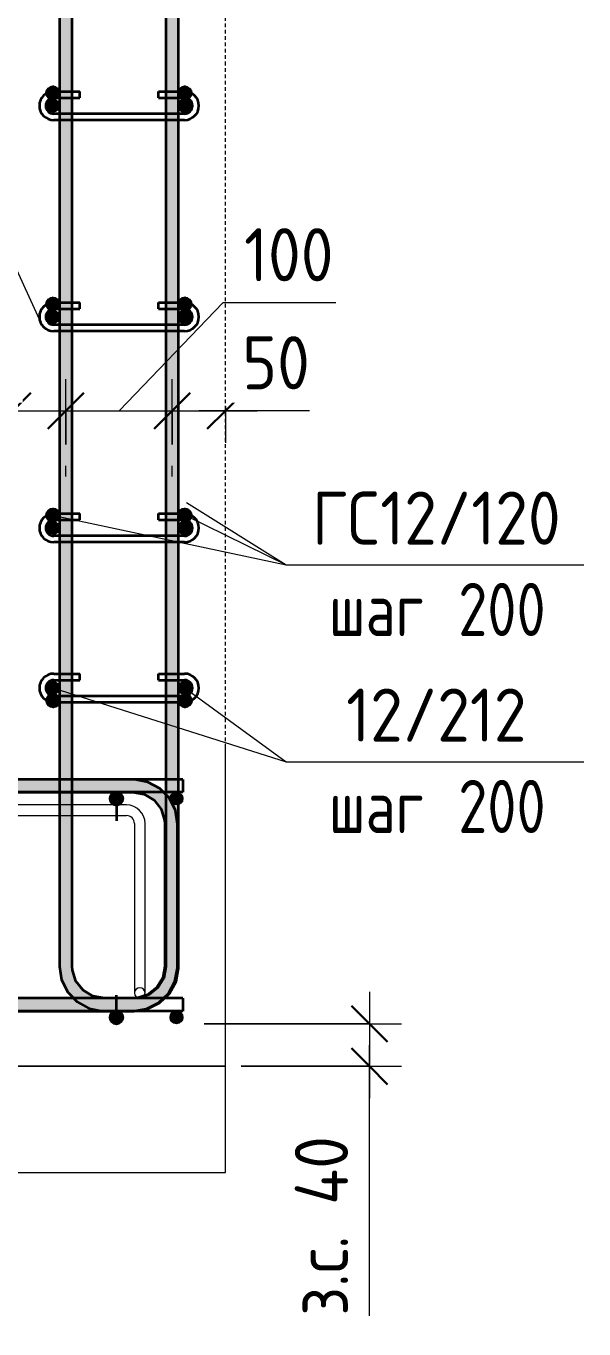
# Model space of a CAD drawing. Header units: millimetres. Extents: x -24758 to -3756, y -1583 to 75054.
# Drawn here: x -12482 to -11957, y -1427 to -201 of the extents above; entities that cross this region are included whole.
import ezdxf

# ---------------------------------------------------------------- set-up
doc = ezdxf.new("R2010")
doc.units = ezdxf.units.MM
doc.linetypes.add('01 Штриховая _4 мм_', pattern=[6, 3.5, -2.5])
for name, color, linetype, lineweight in [('AA_Dim', 7, 'Continuous', 9), ('AA_Dim-20', 7, 'Continuous', 9), ('AA_Linii', 7, 'Continuous', 9), ('AA_Oformlenie', 7, 'Continuous', 9), ('AA_Vinoska', 7, 'Continuous', 9), ('AF_Perekritie_Опалубка', 7, 'Continuous', 20), ('AF_Stena_Опалубка', 7, 'Continuous', 20), ('KR_Armatura', 7, 'Continuous', 20), ('KR_Armatura_Tonkie', 7, 'Continuous', 20), ('KR_Fundament', 7, 'Continuous', 20)]:
    doc.layers.add(name, color=color, linetype=linetype, lineweight=lineweight)
doc.styles.add('ISOCPEUR_1', font='isocpeur.ttf', dxfattribs={"width": 0.9, "height": 50})
doc.styles.add('ISOCPEUR_2', font='isocpeur.ttf', dxfattribs={"width": 0.8, "height": 50})
doc.dimstyles.new('01_Точн_3_знака__непрозр_', dxfattribs={"dimscale": 304.8, "dimtxt": 49.799059, "dimasz": 0.111549, "dimexe": 0.098425, "dimexo": 0.065617, "dimgap": 0.016404, "dimtad": 1, "dimdec": 3, "dimrnd": 0.001, "dimdsep": 46, "dimtxsty": 'ISOCPEUR_1', "dimblk1": 'OBLIQUE', "dimblk2": 'OBLIQUE', "dimsah": 1, "dimcen": 0.09, "dimdle": 0.098425, "dimazin": 0, "dimtfac": 1, "dimtdec": 4, "dimtix": 1, "dimtmove": 1, "dimatfit": 3, "dimfxl": 1, "dimtvp": 1, "dimtfill": 1, "dimtolj": 1, "dimtzin": 0, "dimlwd": 18, "dimlwe": 18, "dimarcsym": 2})
doc.dimstyles.new('01_Точн_3_знака__непрозр__З_С_', dxfattribs={"dimscale": 304.8, "dimtxt": 49.799059, "dimasz": 0.111549, "dimexe": 0.098425, "dimexo": 0.065617, "dimgap": 0.016404, "dimtad": 1, "dimdec": 3, "dimrnd": 0.001, "dimdsep": 46, "dimtxsty": 'ISOCPEUR_1', "dimblk1": 'OBLIQUE', "dimblk2": 'OBLIQUE', "dimsah": 1, "dimcen": 0.09, "dimdle": 0.098425, "dimazin": 0, "dimtfac": 1, "dimtdec": 4, "dimtix": 1, "dimtmove": 1, "dimatfit": 3, "dimfxl": 1, "dimtvp": 1, "dimtfill": 1, "dimtolj": 1, "dimtzin": 0, "dimlwd": 18, "dimlwe": 18, "dimarcsym": 2})

# ---------------------------------------------------------------- blocks, each defined once
blk = doc.blocks.new('350_Стержень П торец СК-СГ _НесАрм_РабПлоск_ - 350_Стержень П торец СК-СГ _НесАрм_РабПлоск_-3713996-Сечение 2')
at = {"layer": 'KR_Armatura_Tonkie', "lineweight": 35}
for points in [[(-23677.6, -934), (-23676, -933.8), (-23674.6, -933.2), (-23673.3, -932.2), (-23672.4, -931), (-23671.8, -929.6), (-23671.6, -928), (-23671.8, -926.4), (-23672.4, -925), (-23673.3, -923.8), (-23674.6, -922.8), (-23676, -922.2), (-23677.6, -922), (-23679.1, -922.2), (-23680.6, -922.8), (-23681.8, -923.8), (-23682.8, -925), (-23683.4, -926.9), (-23683.6, -928), (-23683.4, -929.6), (-23682.8, -931), (-23681.8, -932.2), (-23680.6, -933.2), (-23679.1, -933.8)], [(-23677.6, -934), (-23676, -933.8), (-23674.6, -933.2), (-23673.3, -932.2), (-23672.4, -931), (-23671.8, -929.6), (-23671.6, -928), (-23671.8, -926.4), (-23672.4, -925), (-23673.3, -923.8), (-23674.6, -922.8), (-23676, -922.2), (-23677.6, -922), (-23679.1, -922.2), (-23680.6, -922.8), (-23681.8, -923.8), (-23682.8, -925), (-23683.4, -926.9), (-23683.6, -928), (-23683.4, -929.6), (-23682.8, -931), (-23681.8, -932.2), (-23680.6, -933.2), (-23679.1, -933.8)], [(-23677.6, -1140), (-23676, -1139.8), (-23674.6, -1139.2), (-23673.3, -1138.2), (-23672.4, -1137), (-23671.8, -1135.6), (-23671.6, -1134), (-23671.8, -1132.4), (-23672.4, -1131), (-23673.3, -1129.8), (-23674.6, -1128.8), (-23676, -1128.2), (-23677.6, -1128), (-23679.1, -1128.2), (-23680.6, -1128.8), (-23681.8, -1129.8), (-23682.8, -1131), (-23683.4, -1132.4), (-23683.6, -1134), (-23683.4, -1135.6), (-23682.8, -1137), (-23681.8, -1138.2), (-23680.6, -1139.2), (-23679.1, -1139.8), (-23677.6, -1140)], [(-23677.6, -1140), (-23676, -1139.8), (-23674.6, -1139.2), (-23673.3, -1138.2), (-23672.4, -1137), (-23671.8, -1135.6), (-23671.6, -1134), (-23671.8, -1132.4), (-23672.4, -1131), (-23673.3, -1129.8), (-23674.6, -1128.8), (-23676, -1128.2), (-23677.6, -1128), (-23679.1, -1128.2), (-23680.6, -1128.8), (-23681.8, -1129.8), (-23682.8, -1131), (-23683.4, -1132.4), (-23683.6, -1134), (-23683.4, -1135.6), (-23682.8, -1137), (-23681.8, -1138.2), (-23680.6, -1139.2), (-23679.1, -1139.8), (-23677.6, -1140)]]:
    blk.add_hatch(color=256, dxfattribs=at).paths.add_polyline_path(points)
at = {"layer": 'AA_Oformlenie'}
for centre, start, end in [((-23677.6, -928), 0, 180), ((-23677.6, -928), 180, 0), ((-23677.6, -1134), 0, 180), ((-23677.6, -1134), 180, 0)]:
    blk.add_arc(centre, 6, start, end, dxfattribs=at)
at = {"layer": 'KR_Armatura_Tonkie', "lineweight": 35}
for p, q in [((-23677.6, -934), (-23677.6, -949)), ((-23677.6, -1128), (-23677.6, -1113))]:
    blk.add_line(p, q, dxfattribs=at)
for centre in [(-23677.6, -928), (-23677.6, -1134)]:
    blk.add_circle(centre, 6, dxfattribs=at)
for centre, start, end in [((-23677.6, -928), 90, 270), ((-23677.6, -928), 270, 90), ((-23677.6, -1134), 90, 270), ((-23677.6, -1134), 270, 90)]:
    blk.add_arc(centre, 6, start, end, dxfattribs=at)
blk = doc.blocks.new('351_Ряд стержней П переменный шаг _НесАрм_РабПлоск_ - Тип 1-3896515-Сечение 2')
at = {"layer": 'KR_Armatura_Tonkie', "lineweight": 35}
h = blk.add_hatch(color=256, dxfattribs=at)
h.paths.add_polyline_path([(-21925.1, -1086), (-21919.1, -1086), (-21919.3, -922), (-21931.1, -922), (-21930.9, -1086), (-21926.6, -1086)])
h.paths.add_polyline_path([(-21931.1, -910), (-21919.1, -910), (-21919.3, 908), (-21931.1, 908), (-21931.1, -901.9)])
for points in [[(-21819.9, -1086), (-21819.1, -1086), (-21819.3, 908), (-21831.1, 908), (-21830.9, -924.3), (-21825.7, -931), (-21821.5, -941.1), (-21820.1, -952), (-21820.1, -1086)], [(-21889.1, -1116), (-21897.4, -1114.8), (-21904.1, -1112), (-21910.3, -1107.2), (-21915, -1101), (-21918, -1093.8), (-21919.3, -1086), (-21931.1, -1086), (-21929.6, -1096.9), (-21925.4, -1107), (-21918.4, -1116), (-21890.4, -1116)], [(-21861.1, -1128), (-21849.7, -1126.4), (-21839.8, -1122.2), (-21831, -1115.3), (-21824.5, -1106.5), (-21820.5, -1096.9), (-21819.3, -1086), (-21820.1, -1086), (-21821.8, -1097.5), (-21825.7, -1107), (-21832.4, -1115.7), (-21841.3, -1122.5), (-21852, -1126.7), (-21861.1, -1127.9)], [(-21861.1, -1128), (-21861.1, -1127.9), (-21862.1, -1128)]]:
    blk.add_hatch(color=256, dxfattribs=at).paths.add_polyline_path(points)
for p, q in [((-21931.1, 908), (-21931.1, -1086)), ((-21931.1, 908), (-21931.1, -1086)), ((-21931.1, 908), (-21931.1, -1086)), ((-21931.1, 908), (-21931.1, -1086)), ((-21931.1, 908), (-21931.1, -1086)), ((-21931.1, 908), (-21931.1, -1086)), ((-21919.1, -1086), (-21919.1, 908)), ((-21919.1, -1086), (-21919.1, 908)), ((-21919.1, -1086), (-21919.1, 908)), ((-21919.1, -1086), (-21919.1, 908)), ((-21919.1, -1086), (-21919.1, 908)), ((-21919.1, -1086), (-21919.1, 908)), ((-21831.1, 908), (-21831.1, -1086)), ((-21831.1, 908), (-21831.1, -1086)), ((-21831.1, 908), (-21831.1, -1086)), ((-21831.1, 908), (-21831.1, -1086)), ((-21831.1, 908), (-21831.1, -1086)), ((-21831.1, 908), (-21831.1, -1086)), ((-21819.1, -1086), (-21819.1, 908)), ((-21819.1, -1086), (-21819.1, 908)), ((-21819.1, -1086), (-21819.1, 908)), ((-21819.1, -1086), (-21819.1, 908)), ((-21819.1, -1086), (-21819.1, 908)), ((-21819.1, -1086), (-21819.1, 908)), ((-21861.1, -1116), (-21889.1, -1116)), ((-21861.1, -1116), (-21889.1, -1116)), ((-21861.1, -1116), (-21889.1, -1116)), ((-21861.1, -1116), (-21889.1, -1116)), ((-21861.1, -1116), (-21889.1, -1116)), ((-21861.1, -1116), (-21889.1, -1116)), ((-21889.1, -1128), (-21861.1, -1128)), ((-21889.1, -1128), (-21861.1, -1128)), ((-21889.1, -1128), (-21861.1, -1128)), ((-21889.1, -1128), (-21861.1, -1128)), ((-21889.1, -1128), (-21861.1, -1128)), ((-21889.1, -1128), (-21861.1, -1128))]:
    blk.add_line(p, q, dxfattribs=at)
at = {"layer": 'KR_Armatura_Tonkie', "lineweight": 35, "flags": 128}
for points in [[(-21931.1, -1086), (-21929.1, -1098.7), (-21923.4, -1110.2), (-21914.5, -1119.4), (-21903.2, -1125.5), (-21890.6, -1128), (-21889.1, -1128)], [(-21931.1, -1086), (-21929.1, -1098.7), (-21923.4, -1110.2), (-21914.5, -1119.4), (-21903.2, -1125.5), (-21890.6, -1128), (-21889.1, -1128)], [(-21931.1, -1086), (-21929.1, -1098.7), (-21923.4, -1110.2), (-21914.5, -1119.4), (-21903.2, -1125.5), (-21890.6, -1128), (-21889.1, -1128)], [(-21931.1, -1086), (-21929.1, -1098.7), (-21923.4, -1110.2), (-21914.5, -1119.4), (-21903.2, -1125.5), (-21890.6, -1128), (-21889.1, -1128)], [(-21931.1, -1086), (-21929.1, -1098.7), (-21923.4, -1110.2), (-21914.5, -1119.4), (-21903.2, -1125.5), (-21890.6, -1128), (-21889.1, -1128)], [(-21931.1, -1086), (-21929.1, -1098.7), (-21923.4, -1110.2), (-21914.5, -1119.4), (-21903.2, -1125.5), (-21890.6, -1128), (-21889.1, -1128)], [(-21889.1, -1116), (-21899.7, -1114), (-21909, -1108.4), (-21915.7, -1099.9), (-21918.9, -1089.5), (-21919.1, -1086)], [(-21889.1, -1116), (-21899.7, -1114), (-21909, -1108.4), (-21915.7, -1099.9), (-21918.9, -1089.5), (-21919.1, -1086)], [(-21889.1, -1116), (-21899.7, -1114), (-21909, -1108.4), (-21915.7, -1099.9), (-21918.9, -1089.5), (-21919.1, -1086)], [(-21889.1, -1116), (-21899.7, -1114), (-21909, -1108.4), (-21915.7, -1099.9), (-21918.9, -1089.5), (-21919.1, -1086)], [(-21889.1, -1116), (-21899.7, -1114), (-21909, -1108.4), (-21915.7, -1099.9), (-21918.9, -1089.5), (-21919.1, -1086)], [(-21889.1, -1116), (-21899.7, -1114), (-21909, -1108.4), (-21915.7, -1099.9), (-21918.9, -1089.5), (-21919.1, -1086)], [(-21861.1, -1128), (-21848.4, -1126), (-21836.9, -1120.3), (-21827.6, -1111.4), (-21821.5, -1100.1), (-21819.1, -1087.5), (-21819.1, -1086)], [(-21831.1, -1086), (-21833, -1096.7), (-21838.6, -1105.9), (-21847.2, -1112.6), (-21857.5, -1115.8), (-21861.1, -1116)], [(-21861.1, -1128), (-21848.4, -1126), (-21836.9, -1120.3), (-21827.6, -1111.4), (-21821.5, -1100.1), (-21819.1, -1087.5), (-21819.1, -1086)], [(-21831.1, -1086), (-21833, -1096.7), (-21838.6, -1105.9), (-21847.2, -1112.6), (-21857.5, -1115.8), (-21861.1, -1116)], [(-21861.1, -1128), (-21848.4, -1126), (-21836.9, -1120.3), (-21827.6, -1111.4), (-21821.5, -1100.1), (-21819.1, -1087.5), (-21819.1, -1086)], [(-21831.1, -1086), (-21833, -1096.7), (-21838.6, -1105.9), (-21847.2, -1112.6), (-21857.5, -1115.8), (-21861.1, -1116)], [(-21861.1, -1128), (-21848.4, -1126), (-21836.9, -1120.3), (-21827.6, -1111.4), (-21821.5, -1100.1), (-21819.1, -1087.5), (-21819.1, -1086)], [(-21831.1, -1086), (-21833, -1096.7), (-21838.6, -1105.9), (-21847.2, -1112.6), (-21857.5, -1115.8), (-21861.1, -1116)], [(-21861.1, -1128), (-21848.4, -1126), (-21836.9, -1120.3), (-21827.6, -1111.4), (-21821.5, -1100.1), (-21819.1, -1087.5), (-21819.1, -1086)], [(-21831.1, -1086), (-21833, -1096.7), (-21838.6, -1105.9), (-21847.2, -1112.6), (-21857.5, -1115.8), (-21861.1, -1116)], [(-21861.1, -1128), (-21848.4, -1126), (-21836.9, -1120.3), (-21827.6, -1111.4), (-21821.5, -1100.1), (-21819.1, -1087.5), (-21819.1, -1086)], [(-21831.1, -1086), (-21833, -1096.7), (-21838.6, -1105.9), (-21847.2, -1112.6), (-21857.5, -1115.8), (-21861.1, -1116)]]:
    blk.add_lwpolyline(points, dxfattribs=at)
blk = doc.blocks.new('350_Стержень П торец СК-СГ _НесАрм_РабПлоск_ - 350_Стержень П торец СК-СГ _НесАрм_РабПлоск_-V3-Сечение 2')
at = {"layer": 'KR_Armatura_Tonkie', "lineweight": 35}
for p, q in [((-21862.1, -910), (-22420.1, -910)), ((-22420.1, -922), (-22420.1, -910)), ((-22420.1, -910), (-22420.1, -922)), ((-22420.1, -922), (-21862.1, -922)), ((-22420.1, -922), (-22394.1, -937)), ((-21832.1, -952), (-21832.1, -1086)), ((-21820.1, -1086), (-21820.1, -952)), ((-22420.1, -1116), (-22394.1, -1101)), ((-21862.1, -1116), (-22420.1, -1116)), ((-22420.1, -1116), (-22420.1, -1128)), ((-22420.1, -1128), (-22420.1, -1116)), ((-22420.1, -1128), (-21862.1, -1128))]:
    blk.add_line(p, q, dxfattribs=at)
at = {"layer": 'KR_Armatura_Tonkie', "lineweight": 35, "flags": 128}
for points in [[(-21820.1, -952), (-21822, -939.3), (-21827.7, -927.8), (-21836.6, -918.6), (-21847.9, -912.5), (-21860.5, -910), (-21862.1, -910)], [(-21862.1, -922), (-21851.4, -924), (-21842.1, -929.6), (-21835.5, -938.1), (-21832.3, -948.5), (-21832.1, -952)], [(-21862.1, -1128), (-21849.4, -1126), (-21837.9, -1120.3), (-21828.6, -1111.4), (-21822.5, -1100.1), (-21820.1, -1087.5), (-21820.1, -1086)], [(-21832.1, -1086), (-21834, -1096.7), (-21839.6, -1105.9), (-21848.2, -1112.6), (-21858.5, -1115.8), (-21862.1, -1116)]]:
    blk.add_lwpolyline(points, dxfattribs=at)
blk = doc.blocks.new('350_Стержень П торец СК-СГ _НесАрм_РабПлоск_ - 350_Стержень П торец СК-СГ _НесАрм_РабПлоск_-V4-Сечение 2')
at = {"layer": 'KR_Armatura_Tonkie', "lineweight": 35}
for points in [[(-22420.1, -922), (-21862.1, -921.8), (-21862.1, -910), (-22420.1, -910.2), (-22420.1, -921.8)], [(-21820.8, -952), (-21820.1, -952), (-21821.5, -941.1), (-21825.9, -930.7), (-21832.4, -922.3), (-21841.1, -915.6), (-21851.2, -911.4), (-21862.1, -910.2), (-21862.1, -922), (-21854.3, -923), (-21847.1, -926), (-21840.8, -930.8), (-21836, -937.3), (-21833.1, -944.3), (-21831.9, -952), (-21820.9, -952)], [(-21828.6, -1086), (-21820.1, -1086), (-21820.3, -952), (-21832.1, -952), (-21831.9, -1086), (-21829.1, -1086)], [(-21862.1, -1128), (-21850.4, -1126.2), (-21841.1, -1122.4), (-21832.4, -1115.7), (-21825.7, -1107), (-21821.5, -1096.9), (-21820.3, -1086), (-21832.1, -1086), (-21833.1, -1093.8), (-21836.1, -1101), (-21840.8, -1107.2), (-21847.4, -1112.1), (-21854.4, -1115), (-21862.1, -1116.2), (-21862.1, -1127.8)], [(-22294.2, -1128), (-21862.1, -1127.8), (-21862.1, -1116), (-22420.1, -1116.2), (-22420.1, -1128), (-22323.8, -1128)]]:
    blk.add_hatch(color=256, dxfattribs=at).paths.add_polyline_path(points)
for p, q in [((-21862.1, -910), (-22420.1, -910)), ((-22420.1, -922), (-22420.1, -910)), ((-22420.1, -910), (-22420.1, -922)), ((-22420.1, -922), (-21862.1, -922)), ((-22420.1, -922), (-22394.1, -937)), ((-21832.1, -952), (-21832.1, -1086)), ((-21820.1, -1086), (-21820.1, -952)), ((-22420.1, -1116), (-22394.1, -1101)), ((-21862.1, -1116), (-22420.1, -1116)), ((-22420.1, -1116), (-22420.1, -1128)), ((-22420.1, -1128), (-22420.1, -1116)), ((-22420.1, -1128), (-21862.1, -1128))]:
    blk.add_line(p, q, dxfattribs=at)
at = {"layer": 'KR_Armatura_Tonkie', "lineweight": 35, "flags": 128}
for points in [[(-21820.1, -952), (-21822, -939.3), (-21827.7, -927.8), (-21836.6, -918.6), (-21847.9, -912.5), (-21860.5, -910), (-21862.1, -910)], [(-21862.1, -922), (-21851.4, -924), (-21842.1, -929.6), (-21835.5, -938.1), (-21832.3, -948.5), (-21832.1, -952)], [(-21862.1, -1128), (-21849.4, -1126), (-21837.9, -1120.3), (-21828.6, -1111.4), (-21822.5, -1100.1), (-21820.1, -1087.5), (-21820.1, -1086)], [(-21832.1, -1086), (-21834, -1096.7), (-21839.6, -1105.9), (-21848.2, -1112.6), (-21858.5, -1115.8), (-21862.1, -1116)]]:
    blk.add_lwpolyline(points, dxfattribs=at)
blk = doc.blocks.new('ЭУ_Лягушка вид_2 - 12мм-3855215-Сечение 2')
at = {"layer": 'AA_Oformlenie'}
for p, q in [((-22468.1, -934), (-22683.1, -934)), ((-22683.1, -944), (-22468.1, -944)), ((-22700.6, -951.5), (-22700.6, -1111.2)), ((-22690.6, -1111.2), (-22690.6, -951.5)), ((-22460.6, -951.5), (-22460.6, -1111)), ((-22450.6, -1111), (-22450.6, -951.5))]:
    blk.add_line(p, q, dxfattribs=at)
blk.add_circle((-22695.6, -1111.2), 5, dxfattribs=at)
for centre, radius, start, end in [((-22683.1, -951.5), 17.5, 90, 180), ((-22683.1, -951.5), 7.5, 90, 180), ((-22468.1, -951.5), 17.5, 0, 90), ((-22468.1, -951.5), 7.5, 0, 90), ((-22455.6, -1111), 5, 90, 270), ((-22455.6, -1111), 5, 270, 90)]:
    blk.add_arc(centre, radius, start, end, dxfattribs=at)
blk = doc.blocks.new('DIMBLOCK19-Сечение 2')
at = {"layer": 'AA_Dim-20', "lineweight": 18, "transparency": 16777216}
for p, q in [((-12444.1, -594.8), (-12444.1, -533.2)), ((-12573.2, -563.2), (-12490, -563.2)), ((-12524.1, -563.2), (-12444.1, -563.2)), ((-12494.1, -559.1), (-12494.1, -593.2)), ((-12494.1, -563.2), (-12494.1, -559.1)), ((-12490, -563.2), (-12469.1, -563.2)), ((-12444.1, -563.2), (-12444.1, -594.8))]:
    blk.add_line(p, q, dxfattribs=at)
at = {"layer": 'AA_Dim-20', "lineweight": 30, "transparency": 16777216}
for p, q in [((-12494.1, -563.2), (-12477.1, -546.2)), ((-12444.1, -563.2), (-12427.1, -546.2)), ((-12494.1, -563.2), (-12511.1, -580.2)), ((-12444.1, -563.2), (-12461.1, -580.2))]:
    blk.add_line(p, q, dxfattribs=at)
at = {"layer": 'AA_Dim-20', "color": 0, "lineweight": 18, "transparency": 16777216, "insert": (-12573.2, -492.9), "char_height": 50, "width": 75.848, "attachment_point": 1, "line_spacing_factor": 1.149209, "style": 'ISOCPEUR_1', "bg_fill": 3, "box_fill_scale": 1.25, "bg_fill_color": 256, "bg_fill_true_color": 13158600, "bg_fill_transparency": 0}
blk.add_mtext('50', dxfattribs=at)
blk = doc.blocks.new('_Oblique')
at = {"color": 0, "linetype": 'ByBlock', "lineweight": -2}
blk.add_line((-0.5, -0.5), (0.5, 0.5), dxfattribs=at)
blk = doc.blocks.new('DIMBLOCK20-Сечение 2')
at = {"layer": 'AA_Dim-20', "lineweight": 18, "transparency": 16777216}
for p, q in [((-12296.5, -461.5), (-12394.1, -563.2)), ((-12190.3, -461.5), (-12296.5, -461.5)), ((-12444.1, -594.8), (-12444.1, -533.2)), ((-12344.1, -594.8), (-12344.1, -533.2)), ((-12444.1, -563.2), (-12344.1, -563.2)), ((-12444.1, -563.2), (-12444.1, -594.8)), ((-12344.1, -563.2), (-12344.1, -594.8))]:
    blk.add_line(p, q, dxfattribs=at)
at = {"layer": 'AA_Dim-20', "lineweight": 30, "transparency": 16777216}
for p, q in [((-12444.1, -563.2), (-12427.1, -546.2)), ((-12344.1, -563.2), (-12327.1, -546.2)), ((-12444.1, -563.2), (-12461.1, -580.2)), ((-12344.1, -563.2), (-12361.1, -580.2))]:
    blk.add_line(p, q, dxfattribs=at)
at = {"layer": 'AA_Dim-20', "color": 0, "lineweight": 18, "transparency": 16777216, "insert": (-12276.5, -391.2), "char_height": 50, "width": 103.429, "attachment_point": 1, "line_spacing_factor": 1.149209, "style": 'ISOCPEUR_1', "bg_fill": 3, "box_fill_scale": 1.25, "bg_fill_color": 256, "bg_fill_true_color": 13158600, "bg_fill_transparency": 0}
blk.add_mtext('100', dxfattribs=at)
blk = doc.blocks.new('DIMBLOCK21-Сечение 2')
at = {"layer": 'AA_Dim-20', "lineweight": 18, "transparency": 16777216}
for p, q in [((-12344.1, -594.8), (-12344.1, -533.2)), ((-12344.1, -563.2), (-12264.1, -563.2)), ((-12344.1, -563.2), (-12344.1, -594.8)), ((-12298.2, -563.2), (-12319.1, -563.2)), ((-12214.9, -563.2), (-12298.2, -563.2)), ((-12294.1, -559.1), (-12294.1, -593.2)), ((-12294.1, -563.2), (-12294.1, -559.1))]:
    blk.add_line(p, q, dxfattribs=at)
at = {"layer": 'AA_Dim-20', "lineweight": 30, "transparency": 16777216}
for p, q in [((-12344.1, -563.2), (-12327.1, -546.2)), ((-12294.1, -563.2), (-12277.1, -546.2)), ((-12344.1, -563.2), (-12361.1, -580.2)), ((-12294.1, -563.2), (-12311.1, -580.2))]:
    blk.add_line(p, q, dxfattribs=at)
at = {"layer": 'AA_Dim-20', "color": 0, "lineweight": 18, "transparency": 16777216, "insert": (-12278.2, -492.9), "char_height": 50, "width": 75.848, "attachment_point": 1, "line_spacing_factor": 1.149209, "style": 'ISOCPEUR_1', "bg_fill": 3, "box_fill_scale": 1.25, "bg_fill_color": 256, "bg_fill_true_color": 13158600, "bg_fill_transparency": 0}
blk.add_mtext('50', dxfattribs=at)
blk = doc.blocks.new('042_М_Арматуры - Диам длина поз _ Комментарий полка 14-3923643-Сечение 2')
at = {"layer": 'AA_Vinoska'}
blk.add_line((-24031.6, -1360.9), (-23751.6, -1360.9), dxfattribs=at)
blk = doc.blocks.new('DIMBLOCK30-Сечение 2')
at = {"layer": 'AA_Dim-20', "lineweight": 18, "transparency": 16777216}
for p, q in [((-12158.4, -1110), (-12158.4, -1210)), ((-12314.1, -1140), (-12128.4, -1140)), ((-12158.4, -1140), (-12314.1, -1140)), ((-12158.4, -1216.5), (-12158.4, -1160)), ((-12279.1, -1180), (-12128.4, -1180)), ((-12158.4, -1180), (-12279.1, -1180)), ((-12158.4, -1414.7), (-12158.4, -1216.5))]:
    blk.add_line(p, q, dxfattribs=at)
at = {"layer": 'AA_Dim-20', "lineweight": 30, "transparency": 16777216}
for p, q in [((-12158.4, -1140), (-12175.4, -1123)), ((-12158.4, -1140), (-12141.4, -1157)), ((-12158.4, -1180), (-12175.4, -1163)), ((-12158.4, -1180), (-12141.4, -1197))]:
    blk.add_line(p, q, dxfattribs=at)
at = {"layer": 'AA_Dim-20', "color": 0, "lineweight": 18, "transparency": 16777216, "insert": (-12228.7, -1414.7), "char_height": 50, "width": 213.753, "attachment_point": 1, "rotation": 90, "line_spacing_factor": 1.149209, "style": 'ISOCPEUR_1', "bg_fill": 3, "box_fill_scale": 1.25, "bg_fill_color": 256, "bg_fill_true_color": 13158600, "bg_fill_transparency": 0}
blk.add_mtext('з.с. 40', dxfattribs=at)

msp = doc.modelspace()

# ---------------------------------------------------------------- hatches: boundary and pattern name
at = {"layer": 'KR_Armatura'}
h = msp.add_hatch(color=256, dxfattribs=at)
edge = h.paths.add_edge_path()
edge.add_arc((-12456.0732, -276), 6, 0, 360)
for points in [[(-12456.0732, -282), (-12450.877, -279), (-12450.877, -273), (-12456.0732, -270), (-12461.2694, -273), (-12461.2694, -279), (-12458.1687, -280.7902)], [(-12332.0732, -282), (-12326.877, -279), (-12326.877, -273), (-12332.0732, -270), (-12337.2694, -273), (-12337.2694, -279)], [(-12456.0732, -480.6667), (-12450.877, -477.6667), (-12450.877, -471.6667), (-12456.0732, -468.6667), (-12461.2694, -471.6667), (-12461.2694, -477.6667), (-12458.1687, -479.4568)], [(-12332.0732, -480.6667), (-12326.877, -477.6667), (-12326.877, -471.6667), (-12332.0732, -468.6667), (-12337.2694, -471.6667), (-12337.2694, -477.6667)], [(-12456.0732, -679.3333), (-12450.877, -676.2799), (-12450.877, -670.3333), (-12456.0732, -667.3333), (-12461.2694, -670.3333), (-12461.2694, -676.3333), (-12458.1687, -678.1235)], [(-12332.0732, -679.3333), (-12326.877, -676.3333), (-12326.877, -670.3333), (-12332.0732, -667.3333), (-12337.2694, -670.3333), (-12337.2694, -676.3333)], [(-12456.0732, -830), (-12450.877, -827), (-12450.877, -821), (-12456.0732, -818), (-12461.2694, -821), (-12461.2694, -827), (-12458.1687, -828.7902)], [(-12332.0732, -830), (-12326.877, -827), (-12326.877, -821), (-12332.0732, -818), (-12337.2694, -821), (-12337.2694, -827)], [(-12343.0732, -933.1962), (-12337.0732, -933.1962), (-12334.0732, -928), (-12337.0732, -922.8038), (-12343.0732, -922.8038), (-12346.0732, -928)], [(-12339.83, -1139.1962), (-12337.0732, -1139.1962), (-12334.0732, -1134), (-12337.0732, -1128.8038), (-12343.0732, -1128.8038), (-12346.0732, -1134), (-12343.0732, -1139.1962)]]:
    msp.add_hatch(color=256, dxfattribs=at).paths.add_polyline_path(points)
h = msp.add_hatch(color=256, dxfattribs=at)
edge = h.paths.add_edge_path()
edge.add_arc((-12332.0732, -276), 6, 0, 360)
h = msp.add_hatch(color=256, dxfattribs=at)
edge = h.paths.add_edge_path()
edge.add_arc((-12456.0732, -474.6667), 6, 0, 360)
h = msp.add_hatch(color=256, dxfattribs=at)
edge = h.paths.add_edge_path()
edge.add_arc((-12332.0732, -474.6667), 6, 0, 360)
h = msp.add_hatch(color=256, dxfattribs=at)
edge = h.paths.add_edge_path()
edge.add_arc((-12456.0732, -673.3333), 6, 0, 360)
h = msp.add_hatch(color=256, dxfattribs=at)
edge = h.paths.add_edge_path()
edge.add_arc((-12332.0732, -673.3333), 6, 0, 360)
h = msp.add_hatch(color=256, dxfattribs=at)
edge = h.paths.add_edge_path()
edge.add_arc((-12456.0732, -824), 6, 0, 360)
h = msp.add_hatch(color=256, dxfattribs=at)
edge = h.paths.add_edge_path()
edge.add_arc((-12332.0732, -824), 6, 0, 360)
h = msp.add_hatch(color=256, dxfattribs=at)
edge = h.paths.add_edge_path()
edge.add_arc((-12340.0732, -928), 6, 0, 360)
h = msp.add_hatch(color=256, dxfattribs=at)
edge = h.paths.add_edge_path()
edge.add_arc((-12340.0732, -1134), 6, 0, 360)
at = {"layer": 'KR_Armatura_Tonkie', "lineweight": 35}
h = msp.add_hatch(color=256, dxfattribs=at)
edge = h.paths.add_edge_path()
edge.add_arc((-12456.2294, -263.9333), 6, 0, 360)
for points in [[(-12456.2294, -269.9333), (-12451.0333, -266.9333), (-12451.0333, -260.9333), (-12456.2294, -257.9333), (-12461.4256, -260.9333), (-12461.4256, -266.9333), (-12458.1687, -268.8137)], [(-12332.2294, -269.9333), (-12327.0333, -266.9333), (-12327.0333, -260.9333), (-12332.2294, -257.9333), (-12337.4256, -260.9333), (-12337.4256, -266.9333)], [(-12332.2294, -281.9333), (-12327.0333, -278.9333), (-12327.0333, -272.9333), (-12332.2294, -269.9333), (-12337.4256, -272.9333), (-12337.4256, -278.9333)], [(-12456.2294, -468.6333), (-12451.0333, -465.6333), (-12451.0333, -459.6333), (-12456.2294, -456.6333), (-12461.4256, -459.6333), (-12461.4256, -465.6333), (-12458.1687, -467.5137)], [(-12332.2294, -468.6333), (-12327.0333, -465.6333), (-12327.0333, -459.6333), (-12332.2294, -456.6333), (-12337.4256, -459.6333), (-12337.4256, -465.6333)], [(-12332.2294, -480.6333), (-12327.0333, -477.6333), (-12327.0333, -471.6333), (-12332.2294, -468.6333), (-12337.4256, -471.6333), (-12337.4256, -477.6333)], [(-12456.2294, -667.3333), (-12451.0333, -664.3333), (-12451.0333, -658.3333), (-12456.2294, -655.3333), (-12461.4256, -658.3333), (-12461.4256, -664.3333), (-12458.1687, -666.2137)], [(-12332.2294, -667.3333), (-12327.0333, -664.3333), (-12327.0333, -658.3333), (-12332.2294, -655.3333), (-12337.4256, -658.3333), (-12337.4256, -664.3333)], [(-12332.2294, -679.3333), (-12327.0333, -676.3333), (-12327.0333, -670.3333), (-12332.2294, -667.3333), (-12337.4256, -670.3333), (-12337.4256, -676.3333)], [(-12332.0732, -830), (-12326.877, -827), (-12326.877, -821), (-12332.0732, -818), (-12337.2694, -821), (-12337.2694, -827)], [(-12456.0732, -842), (-12450.877, -839), (-12450.877, -833), (-12456.0732, -830), (-12461.2694, -833), (-12461.2694, -839), (-12458.1687, -840.7902)], [(-12332.0732, -842), (-12326.877, -839), (-12326.877, -833), (-12332.0732, -830), (-12337.2694, -833), (-12337.2694, -839)]]:
    msp.add_hatch(color=256, dxfattribs=at).paths.add_polyline_path(points)
h = msp.add_hatch(color=256, dxfattribs=at)
edge = h.paths.add_edge_path()
edge.add_arc((-12332.2294, -263.9333), 6, 0, 360)
h = msp.add_hatch(color=256, dxfattribs=at)
edge = h.paths.add_edge_path()
edge.add_arc((-12332.2294, -275.9333), 6, 0, 360)
h = msp.add_hatch(color=256, dxfattribs=at)
edge = h.paths.add_edge_path()
edge.add_arc((-12456.2294, -462.6333), 6, 0, 360)
h = msp.add_hatch(color=256, dxfattribs=at)
edge = h.paths.add_edge_path()
edge.add_arc((-12332.2294, -462.6333), 6, 0, 360)
h = msp.add_hatch(color=256, dxfattribs=at)
edge = h.paths.add_edge_path()
edge.add_arc((-12332.2294, -474.6333), 6, 0, 360)
h = msp.add_hatch(color=256, dxfattribs=at)
edge = h.paths.add_edge_path()
edge.add_arc((-12456.2294, -661.3333), 6, 0, 360)
h = msp.add_hatch(color=256, dxfattribs=at)
edge = h.paths.add_edge_path()
edge.add_arc((-12332.2294, -661.3333), 6, 0, 360)
h = msp.add_hatch(color=256, dxfattribs=at)
edge = h.paths.add_edge_path()
edge.add_arc((-12332.2294, -673.3333), 6, 0, 360)
h = msp.add_hatch(color=256, dxfattribs=at)
edge = h.paths.add_edge_path()
edge.add_arc((-12332.0732, -824), 6, 0, 360)
h = msp.add_hatch(color=256, dxfattribs=at)
edge = h.paths.add_edge_path()
edge.add_arc((-12456.0732, -836), 6, 0, 360)
h = msp.add_hatch(color=256, dxfattribs=at)
edge = h.paths.add_edge_path()
edge.add_arc((-12332.0732, -836), 6, 0, 360)

# ---------------------------------------------------------------- linework, layer by layer
at = {"layer": 'AA_Linii', "lineweight": 20}
for p, q in [((-12444.0732, -624.8057), (-12444.0732, -614.8057)), ((-12344.0732, -624.8057), (-12344.0732, -614.8057))]:
    msp.add_line(p, q, dxfattribs=at)
at = {"layer": 'AA_Vinoska'}
for p, q in [((-12330.5241, -649.3333), (-12236.7539, -708.1567)), ((-12456.7522, -661.3333), (-12236.7539, -708.1567)), ((-12331.8955, -661.3333), (-12236.7539, -708.1567)), ((-12455.3321, -824), (-12236.7539, -893.5495)), ((-12331.8955, -824), (-12236.7539, -893.5495))]:
    msp.add_line(p, q, dxfattribs=at)
at = {"layer": 'AF_Perekritie_Опалубка', "linetype": '01 Штриховая _4 мм_'}
msp.add_line((-12294.0732, -220), (-12294.0732, -20), dxfattribs=at)
at = {"layer": 'AF_Perekritie_Опалубка', "lineweight": 9}
for p, q in [((-14494.0732, -1180), (-12294.0732, -1180)), ((-12294.0732, -1180), (-14494.0732, -1180))]:
    msp.add_line(p, q, dxfattribs=at)
at = {"layer": 'AF_Stena_Опалубка', "linetype": '01 Штриховая _4 мм_'}
msp.add_line((-12294.0732, -880), (-12294.0732, -220), dxfattribs=at)
at = {"layer": 'KR_Armatura'}
for p, q in [((-12456.0732, -270), (-12461.2694, -273)), ((-12461.2694, -273), (-12461.2694, -279)), ((-12461.2694, -279), (-12458.1687, -280.7902)), ((-12458.1687, -280.7902), (-12456.0732, -282)), ((-12450.877, -273), (-12456.0732, -270)), ((-12456.0732, -282), (-12450.877, -279)), ((-12450.877, -279), (-12450.877, -273)), ((-12332.0732, -270), (-12337.2694, -273)), ((-12337.2694, -273), (-12337.2694, -279)), ((-12337.2694, -279), (-12332.0732, -282)), ((-12326.877, -273), (-12332.0732, -270)), ((-12332.0732, -282), (-12326.877, -279)), ((-12326.877, -279), (-12326.877, -273)), ((-12456.0732, -468.6667), (-12461.2694, -471.6667)), ((-12461.2694, -471.6667), (-12461.2694, -477.6667)), ((-12461.2694, -477.6667), (-12458.1687, -479.4568)), ((-12450.877, -471.6667), (-12456.0732, -468.6667)), ((-12456.0732, -480.6667), (-12450.877, -477.6667)), ((-12450.877, -477.6667), (-12450.877, -471.6667)), ((-12332.0732, -468.6667), (-12337.2694, -471.6667)), ((-12337.2694, -471.6667), (-12337.2694, -477.6667)), ((-12337.2694, -477.6667), (-12332.0732, -480.6667)), ((-12326.877, -471.6667), (-12332.0732, -468.6667)), ((-12332.0732, -480.6667), (-12326.877, -477.6667)), ((-12326.877, -477.6667), (-12326.877, -471.6667)), ((-12458.1687, -479.4568), (-12456.0732, -480.6667)), ((-12456.0732, -667.3333), (-12461.2694, -670.3333)), ((-12461.2694, -670.3333), (-12461.2694, -676.3333)), ((-12450.877, -670.3333), (-12456.0732, -667.3333)), ((-12450.877, -676.2799), (-12450.877, -670.3333)), ((-12332.0732, -667.3333), (-12337.2694, -670.3333)), ((-12337.2694, -670.3333), (-12337.2694, -676.3333)), ((-12326.877, -670.3333), (-12332.0732, -667.3333)), ((-12326.877, -676.3333), (-12326.877, -670.3333)), ((-12461.2694, -676.3333), (-12458.1687, -678.1235)), ((-12458.1687, -678.1235), (-12456.0732, -679.3333)), ((-12456.0732, -679.3333), (-12450.877, -676.2799)), ((-12337.2694, -676.3333), (-12332.0732, -679.3333)), ((-12332.0732, -679.3333), (-12326.877, -676.3333)), ((-12456.0732, -818), (-12461.2694, -821)), ((-12461.2694, -821), (-12461.2694, -827)), ((-12450.877, -821), (-12456.0732, -818)), ((-12450.877, -827), (-12450.877, -821)), ((-12332.0732, -818), (-12337.2694, -821)), ((-12337.2694, -821), (-12337.2694, -827)), ((-12326.877, -821), (-12332.0732, -818)), ((-12326.877, -827), (-12326.877, -821)), ((-12461.2694, -827), (-12458.1687, -828.7902)), ((-12458.1687, -828.7902), (-12456.0732, -830)), ((-12456.0732, -830), (-12450.877, -827)), ((-12337.2694, -827), (-12332.0732, -830)), ((-12332.0732, -830), (-12326.877, -827)), ((-12343.0732, -922.8038), (-12346.0732, -928)), ((-12346.0732, -928), (-12343.0732, -933.1962)), ((-12337.0732, -922.8038), (-12343.0732, -922.8038)), ((-12334.0732, -928), (-12337.0732, -922.8038)), ((-12337.0732, -933.1962), (-12334.0732, -928)), ((-12343.0732, -933.1962), (-12337.0732, -933.1962)), ((-12343.0732, -1128.8038), (-12346.0732, -1134)), ((-12346.0732, -1134), (-12343.0732, -1139.1962)), ((-12337.0732, -1128.8038), (-12343.0732, -1128.8038)), ((-12343.0732, -1139.1962), (-12339.83, -1139.1962)), ((-12339.83, -1139.1962), (-12337.0732, -1139.1962)), ((-12334.0732, -1134), (-12337.0732, -1128.8038)), ((-12337.0732, -1139.1962), (-12334.0732, -1134))]:
    msp.add_line(p, q, dxfattribs=at)
for centre in [(-12456.0732, -276), (-12332.0732, -276), (-12456.0732, -474.6667), (-12332.0732, -474.6667), (-12456.0732, -673.3333), (-12332.0732, -673.3333), (-12456.0732, -824), (-12332.0732, -824), (-12340.0732, -928), (-12340.0732, -1134)]:
    msp.add_circle(centre, 6, dxfattribs=at)
at = {"layer": 'KR_Armatura_Tonkie', "lineweight": 35}
for p, q in [((-12456.2294, -257.9333), (-12461.4256, -260.9333)), ((-12461.4256, -260.9333), (-12461.4256, -266.9333)), ((-12461.4256, -266.9333), (-12458.1687, -268.8137)), ((-12458.1687, -268.8137), (-12456.2294, -269.9333)), ((-12451.0333, -260.9333), (-12456.2294, -257.9333)), ((-12456.2294, -269.9333), (-12451.0333, -266.9333)), ((-12455.5732, -262.5), (-12431.0599, -262.5)), ((-12455.5732, -262.5), (-12431.0599, -262.5)), ((-12455.5732, -268.5), (-12431.0599, -268.5)), ((-12455.5732, -268.5), (-12431.0599, -268.5)), ((-12451.0333, -266.9333), (-12451.0333, -260.9333)), ((-12431.0599, -268.5), (-12431.0599, -262.5)), ((-12431.0599, -268.5), (-12431.0599, -262.5)), ((-12357.0865, -262.5), (-12332.5732, -262.5)), ((-12357.0865, -268.5), (-12357.0865, -262.5)), ((-12357.0865, -262.5), (-12332.5732, -262.5)), ((-12357.0865, -268.5), (-12357.0865, -262.5)), ((-12357.0865, -268.5), (-12332.5732, -268.5)), ((-12357.0865, -268.5), (-12332.5732, -268.5)), ((-12332.2294, -257.9333), (-12337.4256, -260.9333)), ((-12337.4256, -260.9333), (-12337.4256, -266.9333)), ((-12337.4256, -266.9333), (-12332.2294, -269.9333)), ((-12327.0333, -260.9333), (-12332.2294, -257.9333)), ((-12332.2294, -269.9333), (-12327.0333, -266.9333)), ((-12327.0333, -266.9333), (-12327.0333, -260.9333)), ((-12332.2294, -269.9333), (-12337.4256, -272.9333)), ((-12337.4256, -272.9333), (-12337.4256, -278.9333)), ((-12337.4256, -278.9333), (-12332.2294, -281.9333)), ((-12327.0333, -272.9333), (-12332.2294, -269.9333)), ((-12332.2294, -281.9333), (-12327.0333, -278.9333)), ((-12327.0333, -278.9333), (-12327.0333, -272.9333)), ((-12332.5732, -283.5), (-12455.5732, -283.5)), ((-12332.5732, -283.5), (-12455.5732, -283.5)), ((-12332.5732, -289.5), (-12455.5732, -289.5)), ((-12332.5732, -289.5), (-12455.5732, -289.5)), ((-12456.2294, -456.6333), (-12461.4256, -459.6333)), ((-12461.4256, -459.6333), (-12461.4256, -465.6333)), ((-12461.4256, -465.6333), (-12458.1687, -467.5137)), ((-12451.0333, -459.6333), (-12456.2294, -456.6333)), ((-12456.2294, -468.6333), (-12451.0333, -465.6333)), ((-12455.5732, -461.1667), (-12431.0599, -461.1667)), ((-12455.5732, -461.1667), (-12431.0599, -461.1667)), ((-12451.0333, -465.6333), (-12451.0333, -459.6333)), ((-12431.0599, -467.1667), (-12431.0599, -461.1667)), ((-12431.0599, -467.1667), (-12431.0599, -461.1667)), ((-12357.0865, -461.1667), (-12332.5732, -461.1667)), ((-12357.0865, -467.1667), (-12357.0865, -461.1667)), ((-12357.0865, -461.1667), (-12332.5732, -461.1667)), ((-12357.0865, -467.1667), (-12357.0865, -461.1667)), ((-12332.2294, -456.6333), (-12337.4256, -459.6333)), ((-12337.4256, -459.6333), (-12337.4256, -465.6333)), ((-12337.4256, -465.6333), (-12332.2294, -468.6333)), ((-12327.0333, -459.6333), (-12332.2294, -456.6333)), ((-12332.2294, -468.6333), (-12327.0333, -465.6333)), ((-12327.0333, -465.6333), (-12327.0333, -459.6333)), ((-12458.1687, -467.5137), (-12456.2294, -468.6333)), ((-12455.5732, -467.1667), (-12431.0599, -467.1667)), ((-12455.5732, -467.1667), (-12431.0599, -467.1667)), ((-12357.0865, -467.1667), (-12332.5732, -467.1667)), ((-12357.0865, -467.1667), (-12332.5732, -467.1667)), ((-12332.2294, -468.6333), (-12337.4256, -471.6333)), ((-12337.4256, -471.6333), (-12337.4256, -477.6333)), ((-12337.4256, -477.6333), (-12332.2294, -480.6333)), ((-12327.0333, -471.6333), (-12332.2294, -468.6333)), ((-12332.2294, -480.6333), (-12327.0333, -477.6333)), ((-12327.0333, -477.6333), (-12327.0333, -471.6333)), ((-12332.5732, -482.1667), (-12455.5732, -482.1667)), ((-12332.5732, -482.1667), (-12455.5732, -482.1667)), ((-12332.5732, -488.1667), (-12455.5732, -488.1667)), ((-12332.5732, -488.1667), (-12455.5732, -488.1667)), ((-12456.2294, -655.3333), (-12461.4256, -658.3333)), ((-12461.4256, -658.3333), (-12461.4256, -664.3333)), ((-12451.0333, -658.3333), (-12456.2294, -655.3333)), ((-12455.5732, -659.8333), (-12431.0599, -659.8333)), ((-12455.5732, -659.8333), (-12431.0599, -659.8333)), ((-12451.0333, -664.3333), (-12451.0333, -658.3333)), ((-12431.0599, -665.8333), (-12431.0599, -659.8333)), ((-12431.0599, -665.8333), (-12431.0599, -659.8333)), ((-12357.0865, -659.8333), (-12332.5732, -659.8333)), ((-12357.0865, -665.8333), (-12357.0865, -659.8333)), ((-12357.0865, -659.8333), (-12332.5732, -659.8333)), ((-12357.0865, -665.8333), (-12357.0865, -659.8333)), ((-12332.2294, -655.3333), (-12337.4256, -658.3333)), ((-12337.4256, -658.3333), (-12337.4256, -664.3333)), ((-12327.0333, -658.3333), (-12332.2294, -655.3333)), ((-12327.0333, -664.3333), (-12327.0333, -658.3333)), ((-12461.4256, -664.3333), (-12458.1687, -666.2137)), ((-12458.1687, -666.2137), (-12456.2294, -667.3333)), ((-12456.2294, -667.3333), (-12451.0333, -664.3333)), ((-12455.5732, -665.8333), (-12431.0599, -665.8333)), ((-12455.5732, -665.8333), (-12431.0599, -665.8333)), ((-12357.0865, -665.8333), (-12332.5732, -665.8333)), ((-12357.0865, -665.8333), (-12332.5732, -665.8333)), ((-12337.4256, -664.3333), (-12332.2294, -667.3333)), ((-12332.2294, -667.3333), (-12337.4256, -670.3333)), ((-12337.4256, -670.3333), (-12337.4256, -676.3333)), ((-12332.2294, -667.3333), (-12327.0333, -664.3333)), ((-12327.0333, -670.3333), (-12332.2294, -667.3333)), ((-12327.0333, -676.3333), (-12327.0333, -670.3333)), ((-12332.5732, -680.8333), (-12455.5732, -680.8333)), ((-12332.5732, -680.8333), (-12455.5732, -680.8333)), ((-12337.4256, -676.3333), (-12332.2294, -679.3333)), ((-12332.2294, -679.3333), (-12327.0333, -676.3333)), ((-12332.5732, -686.8333), (-12455.5732, -686.8333)), ((-12332.5732, -686.8333), (-12455.5732, -686.8333)), ((-12455.5732, -810.5), (-12431.0599, -810.5)), ((-12455.5732, -810.5), (-12431.0599, -810.5)), ((-12455.5732, -816.5), (-12431.0599, -816.5)), ((-12455.5732, -816.5), (-12431.0599, -816.5)), ((-12431.0599, -816.5), (-12431.0599, -810.5)), ((-12431.0599, -816.5), (-12431.0599, -810.5)), ((-12357.0865, -810.5), (-12332.5732, -810.5)), ((-12357.0865, -816.5), (-12357.0865, -810.5)), ((-12357.0865, -810.5), (-12332.5732, -810.5)), ((-12357.0865, -816.5), (-12357.0865, -810.5)), ((-12357.0865, -816.5), (-12332.5732, -816.5)), ((-12357.0865, -816.5), (-12332.5732, -816.5)), ((-12332.0732, -818), (-12337.2694, -821)), ((-12337.2694, -821), (-12337.2694, -827)), ((-12326.877, -821), (-12332.0732, -818)), ((-12326.877, -827), (-12326.877, -821)), ((-12456.0732, -830), (-12461.2694, -833)), ((-12461.2694, -833), (-12461.2694, -839)), ((-12450.877, -833), (-12456.0732, -830)), ((-12332.5732, -831.5), (-12455.5732, -831.5)), ((-12332.5732, -831.5), (-12455.5732, -831.5)), ((-12450.877, -839), (-12450.877, -833)), ((-12337.2694, -827), (-12332.0732, -830)), ((-12332.0732, -830), (-12337.2694, -833)), ((-12337.2694, -833), (-12337.2694, -839)), ((-12332.0732, -830), (-12326.877, -827)), ((-12326.877, -833), (-12332.0732, -830)), ((-12326.877, -839), (-12326.877, -833)), ((-12461.2694, -839), (-12458.1687, -840.7902)), ((-12458.1687, -840.7902), (-12456.0732, -842)), ((-12456.0732, -842), (-12450.877, -839)), ((-12332.5732, -837.5), (-12455.5732, -837.5)), ((-12332.5732, -837.5), (-12455.5732, -837.5)), ((-12337.2694, -839), (-12332.0732, -842)), ((-12332.0732, -842), (-12326.877, -839)), ((-12334.0732, -910), (-14454.0732, -910)), ((-12334.0732, -910), (-12334.0732, -922)), ((-12334.0732, -922), (-14454.0732, -922)), ((-12334.0732, -1116), (-14454.0732, -1116)), ((-12334.0732, -1128), (-14454.0732, -1128)), ((-12334.0732, -1116), (-12334.0732, -1128))]:
    msp.add_line(p, q, dxfattribs=at)
for centre in [(-12456.2294, -263.9333), (-12332.2294, -263.9333), (-12332.2294, -275.9333), (-12456.2294, -462.6333), (-12332.2294, -462.6333), (-12332.2294, -474.6333), (-12456.2294, -661.3333), (-12332.2294, -661.3333), (-12332.2294, -673.3333), (-12332.0732, -824), (-12456.0732, -836), (-12332.0732, -836)]:
    msp.add_circle(centre, 6, dxfattribs=at)
for centre, radius, start, end in [((-12455.5732, -276), 13.5, 90, 270), ((-12455.5732, -276), 13.5, 90, 270), ((-12455.5732, -276), 7.5, 90, 270), ((-12455.5732, -276), 7.5, 90, 270), ((-12332.5732, -276), 13.5, 270, 90), ((-12332.5732, -276), 13.5, 270, 90), ((-12332.5732, -276), 7.5, 270, 90), ((-12332.5732, -276), 7.5, 270, 90), ((-12455.5732, -474.6667), 13.5, 90, 270), ((-12455.5732, -474.6667), 13.5, 90, 270), ((-12332.5732, -474.6667), 13.5, 270, 90), ((-12332.5732, -474.6667), 13.5, 270, 90), ((-12455.5732, -474.6667), 7.5, 90, 270), ((-12455.5732, -474.6667), 7.5, 90, 270), ((-12332.5732, -474.6667), 7.5, 270, 90), ((-12332.5732, -474.6667), 7.5, 270, 90), ((-12455.5732, -673.3333), 13.5, 90, 270), ((-12455.5732, -673.3333), 13.5, 90, 270), ((-12332.5732, -673.3333), 13.5, 270, 90), ((-12332.5732, -673.3333), 13.5, 270, 90), ((-12455.5732, -673.3333), 7.5, 90, 270), ((-12455.5732, -673.3333), 7.5, 90, 270), ((-12332.5732, -673.3333), 7.5, 270, 90), ((-12332.5732, -673.3333), 7.5, 270, 90), ((-12455.5732, -824), 13.5, 90, 270), ((-12455.5732, -824), 13.5, 90, 270), ((-12455.5732, -824), 7.5, 90, 270), ((-12455.5732, -824), 7.5, 90, 270), ((-12332.5732, -824), 13.5, 270, 90), ((-12332.5732, -824), 13.5, 270, 90), ((-12332.5732, -824), 7.5, 270, 90), ((-12332.5732, -824), 7.5, 270, 90)]:
    msp.add_arc(centre, radius, start, end, dxfattribs=at)
at = {"layer": 'KR_Fundament'}
for p, q in [((-12294.0732, -1180), (-12294.0732, -880)), ((-12294.0732, -1280), (-12294.0732, -1180)), ((-14594.0732, -1280), (-12294.0732, -1280))]:
    msp.add_line(p, q, dxfattribs=at)

# ---------------------------------------------------------------- block references
at = {"layer": 'AA_Oformlenie'}
msp.add_blockref('ЭУ_Лягушка вид_2 - 12мм-3855215-Сечение 2', (10080.9884, 0), dxfattribs=at)
at = {"layer": 'AA_Vinoska'}
for p in [(11794.8944, 652.7825), (11794.8944, 467.3897)]:
    msp.add_blockref('042_М_Арматуры - Диам длина поз _ Комментарий полка 14-3923643-Сечение 2', p, dxfattribs=at)
at = {"layer": 'KR_Armatura_Tonkie', "lineweight": 35}
for name, p in [('351_Ряд стержней П переменный шаг _НесАрм_РабПлоск_ - Тип 1-3896515-Сечение 2', (9480.9884, 0)), ('350_Стержень П торец СК-СГ _НесАрм_РабПлоск_ - 350_Стержень П торец СК-СГ _НесАрм_РабПлоск_-V3-Сечение 2', (9480.9884, 0)), ('350_Стержень П торец СК-СГ _НесАрм_РабПлоск_ - 350_Стержень П торец СК-СГ _НесАрм_РабПлоск_-V3-Сечение 2', (9480.9884, 0)), ('350_Стержень П торец СК-СГ _НесАрм_РабПлоск_ - 350_Стержень П торец СК-СГ _НесАрм_РабПлоск_-V3-Сечение 2', (9480.9884, 0)), ('350_Стержень П торец СК-СГ _НесАрм_РабПлоск_ - 350_Стержень П торец СК-СГ _НесАрм_РабПлоск_-V3-Сечение 2', (9480.9884, 0)), ('350_Стержень П торец СК-СГ _НесАрм_РабПлоск_ - 350_Стержень П торец СК-СГ _НесАрм_РабПлоск_-V4-Сечение 2', (9480.9884, 0)), ('350_Стержень П торец СК-СГ _НесАрм_РабПлоск_ - 350_Стержень П торец СК-СГ _НесАрм_РабПлоск_-3713996-Сечение 2', (11280.9884, 0))]:
    msp.add_blockref(name, p, dxfattribs=at)

# ---------------------------------------------------------------- texts
at = {"layer": 'AA_Vinoska', "char_height": 50, "attachment_point": 1}
for s, insert, width, style in [('ГС', (-12212.6611, -639.0747), 77.924025, 'ISOCPEUR_1'), ('12/120', (-12148.3674, -639.0747), 210.683475, 'ISOCPEUR_1'), (' 200', (-12100.4128, -725.0557), 133.4008, 'ISOCPEUR_2'), ('шаг', (-12196.7211, -725.0557), 116.7257, 'ISOCPEUR_2'), ('12/212', (-12180.4411, -824.4674), 210.683475, 'ISOCPEUR_1'), (' 200', (-12100.4128, -910.4485), 133.4008, 'ISOCPEUR_2'), ('шаг', (-12196.7211, -910.4485), 116.7257, 'ISOCPEUR_2')]:
    msp.add_mtext(s, dxfattribs=dict(at, insert=insert, width=width, style=style))

# ---------------------------------------------------------------- next in the draw order: dimensions: what is measured, and where the dimension line sits
at = {"layer": 'AA_Dim', "lineweight": 18}
dim = msp.add_linear_dim(base=(-12444.0732, -563.187), p1=(-12494.0732, -539.1454), p2=(-12444.0732, -614.8057), dimstyle='01_Точн_3_знака__непрозр_', override={"dimpost": '<>', "dimfxl": 90.688922}, dxfattribs=at)
dim.commit()
dim.dimension.update_dxf_attribs({"geometry": 'DIMBLOCK19-Сечение 2', "text_midpoint": (-12535.2725, -526.1976), "dimtype": 160})
dim = msp.add_linear_dim(base=(-12158.3961, -1180), p1=(-12334.0732, -1140), p2=(-12299.0732, -1180), angle=90, dimstyle='01_Точн_3_знака__непрозр__З_С_', override={"dimpost": '<>', "dimfxl": 53.150729}, dxfattribs=at)
dim.commit()
dim.dimension.update_dxf_attribs({"geometry": 'DIMBLOCK30-Сечение 2', "text_midpoint": (-12195.3855, -1307.7899), "dimtype": 160, "text_rotation": 90})

# ---------------------------------------------------------------- next in the draw order: dimensions: what is measured, and where the dimension line sits
dim = msp.add_linear_dim(base=(-12344.0732, -563.187), p1=(-12444.0732, -614.8057), p2=(-12344.0732, -614.8057), dimstyle='01_Точн_3_знака__непрозр_', override={"dimpost": '<>', "dimfxl": 100}, dxfattribs=at)
dim.commit()
dim.dimension.update_dxf_attribs({"geometry": 'DIMBLOCK20-Сечение 2', "text_midpoint": (-12224.7764, -424.5211), "dimtype": 160})

# ---------------------------------------------------------------- next in the draw order: linework, layer by layer
at = {"layer": 'AA_Vinoska'}
msp.add_line((-12467.1397, -481.3631), (-12512.0732, -383.0603), dxfattribs=at)

# ---------------------------------------------------------------- next in the draw order: dimensions: what is measured, and where the dimension line sits
at = {"layer": 'AA_Dim', "lineweight": 18}
dim = msp.add_linear_dim(base=(-12294.0732, -563.187), p1=(-12344.0732, -614.8057), p2=(-12294.0732, -539.1454), dimstyle='01_Точн_3_знака__непрозр_', override={"dimpost": '<>', "dimfxl": 90.688922}, dxfattribs=at)
dim.commit()
dim.dimension.update_dxf_attribs({"geometry": 'DIMBLOCK21-Сечение 2', "text_midpoint": (-12240.2325, -526.1976), "dimtype": 160})

doc.saveas('drawing.dxf')
